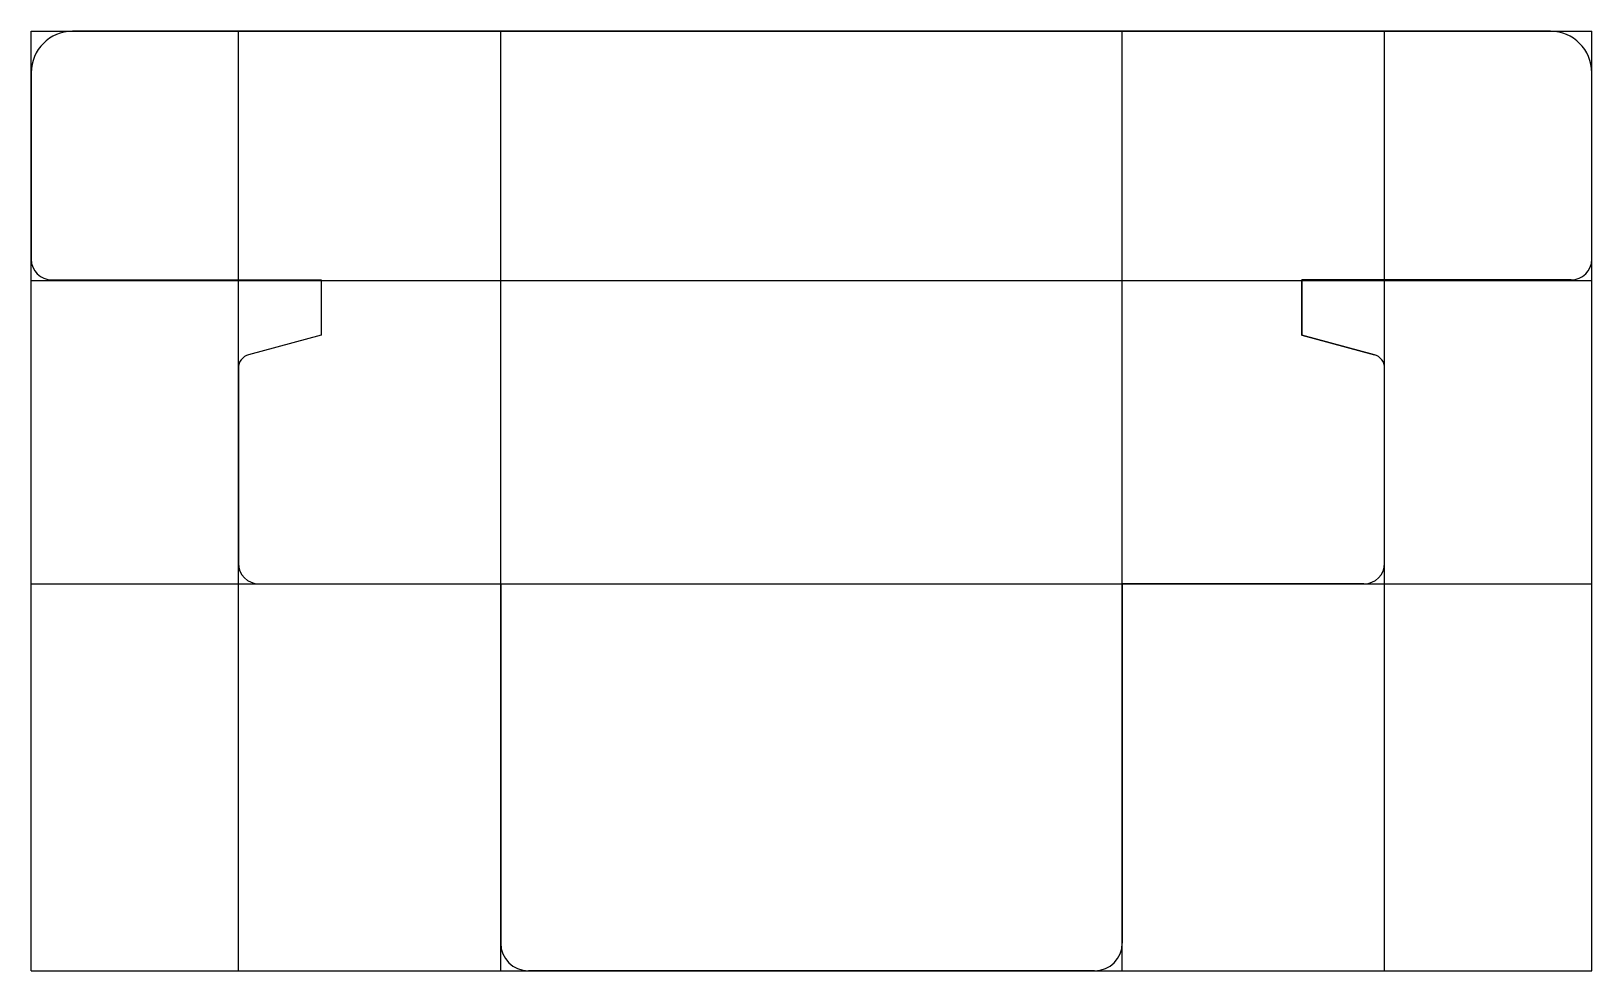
# Model space of a CAD drawing. Extents: x -30 to 83, y 0 to 68.
import ezdxf

# ---------------------------------------------------------------- set-up
doc = ezdxf.new("R2010")
doc.units = 0
doc.layers.get('0').update_dxf_attribs({"linetype": 'CONTINUOUS'})

msp = doc.modelspace()

# ---------------------------------------------------------------- linework, layer by layer
at = {"linetype": 'CONTINUOUS'}
for p, q in [((-29.53, 68.03), (83.47, 68.03)), ((-29.53, 0.03), (-29.53, 68.03)), ((80.47, 68.03), (-26.53, 68.03)), ((-26.53, 68.03), (80.47, 68.03)), ((-14.53, 0.03), (-14.53, 68.03)), ((4.47, 0.03), (4.47, 68.03)), ((49.47, 0.03), (49.47, 68.03)), ((68.47, 0.03), (68.47, 68.03)), ((83.47, 0.03), (83.47, 68.03)), ((-29.53, 65.03), (-29.53, 51.53)), ((-29.53, 51.53), (-29.53, 65.03)), ((83.47, 51.53), (83.47, 65.03)), ((83.47, 51.53), (83.47, 65.03)), ((-29.53, 50), (83.47, 50)), ((-28.03, 50.03), (-8.53, 50.03)), ((-28.03, 50.03), (-8.53, 50.03)), ((-8.53, 50.03), (-8.53, 46.03)), ((-8.53, 50.03), (-8.53, 46.03)), ((62.47, 46.03), (62.47, 50.03)), ((62.47, 50.03), (81.97, 50.03)), ((81.97, 50.03), (62.47, 50.03)), ((62.47, 50.03), (62.47, 46.03)), ((-8.53, 46.03), (-13.79, 44.62)), ((-8.53, 46.03), (-13.79, 44.62)), ((67.73, 44.62), (62.47, 46.03)), ((62.47, 46.03), (67.73, 44.62)), ((-14.53, 43.65), (-14.53, 29.53)), ((-14.53, 29.53), (-14.53, 43.65)), ((68.47, 29.53), (68.47, 43.65)), ((68.47, 29.53), (68.47, 43.65)), ((-29.53, 28.03), (83.47, 28.03)), ((-13.03, 28.03), (4.47, 28.03)), ((-13.03, 28.03), (4.47, 28.03)), ((4.47, 28.03), (4.47, 2.03)), ((4.47, 28.03), (4.47, 2.03)), ((49.47, 2.03), (49.47, 28.03)), ((49.47, 28.03), (66.97, 28.03)), ((66.97, 28.03), (49.47, 28.03)), ((49.47, 28.03), (49.47, 2.03)), ((-29.53, 0.03), (83.47, 0.03)), ((6.47, 0.03), (47.47, 0.03)), ((47.47, 0.03), (6.47, 0.03))]:
    msp.add_line(p, q, dxfattribs=at)
for centre, radius, start, end in [((-26.53, 65.03), 3, 90, 180), ((-26.53, 65.03), 3, 90, 180), ((80.47, 65.03), 3, 0, 90), ((80.47, 65.03), 3, 0, 90), ((-28.03, 51.53), 1.5, 180, 270), ((-28.03, 51.53), 1.5, 180, 270), ((81.97, 51.53), 1.5, 270, 0), ((81.97, 51.53), 1.5, 270, 0), ((-13.53, 43.65), 1, 105.0695, 180.2515), ((-13.53, 43.65), 1, 105.0695, 180.2515), ((67.47, 43.65), 1, 359.7485, 74.9305), ((67.47, 43.65), 1, 359.7485, 74.9305), ((-13.03, 29.53), 1.5, 180, 270), ((-13.03, 29.53), 1.5, 180, 270), ((66.97, 29.53), 1.5, 270, 0), ((66.97, 29.53), 1.5, 270, 0), ((6.47, 2.03), 2, 180, 270), ((6.47, 2.03), 2, 180, 270), ((47.47, 2.03), 2, 270, 360), ((47.47, 2.03), 2, 270, 360)]:
    msp.add_arc(centre, radius, start, end, dxfattribs=at)

doc.saveas('drawing.dxf')
